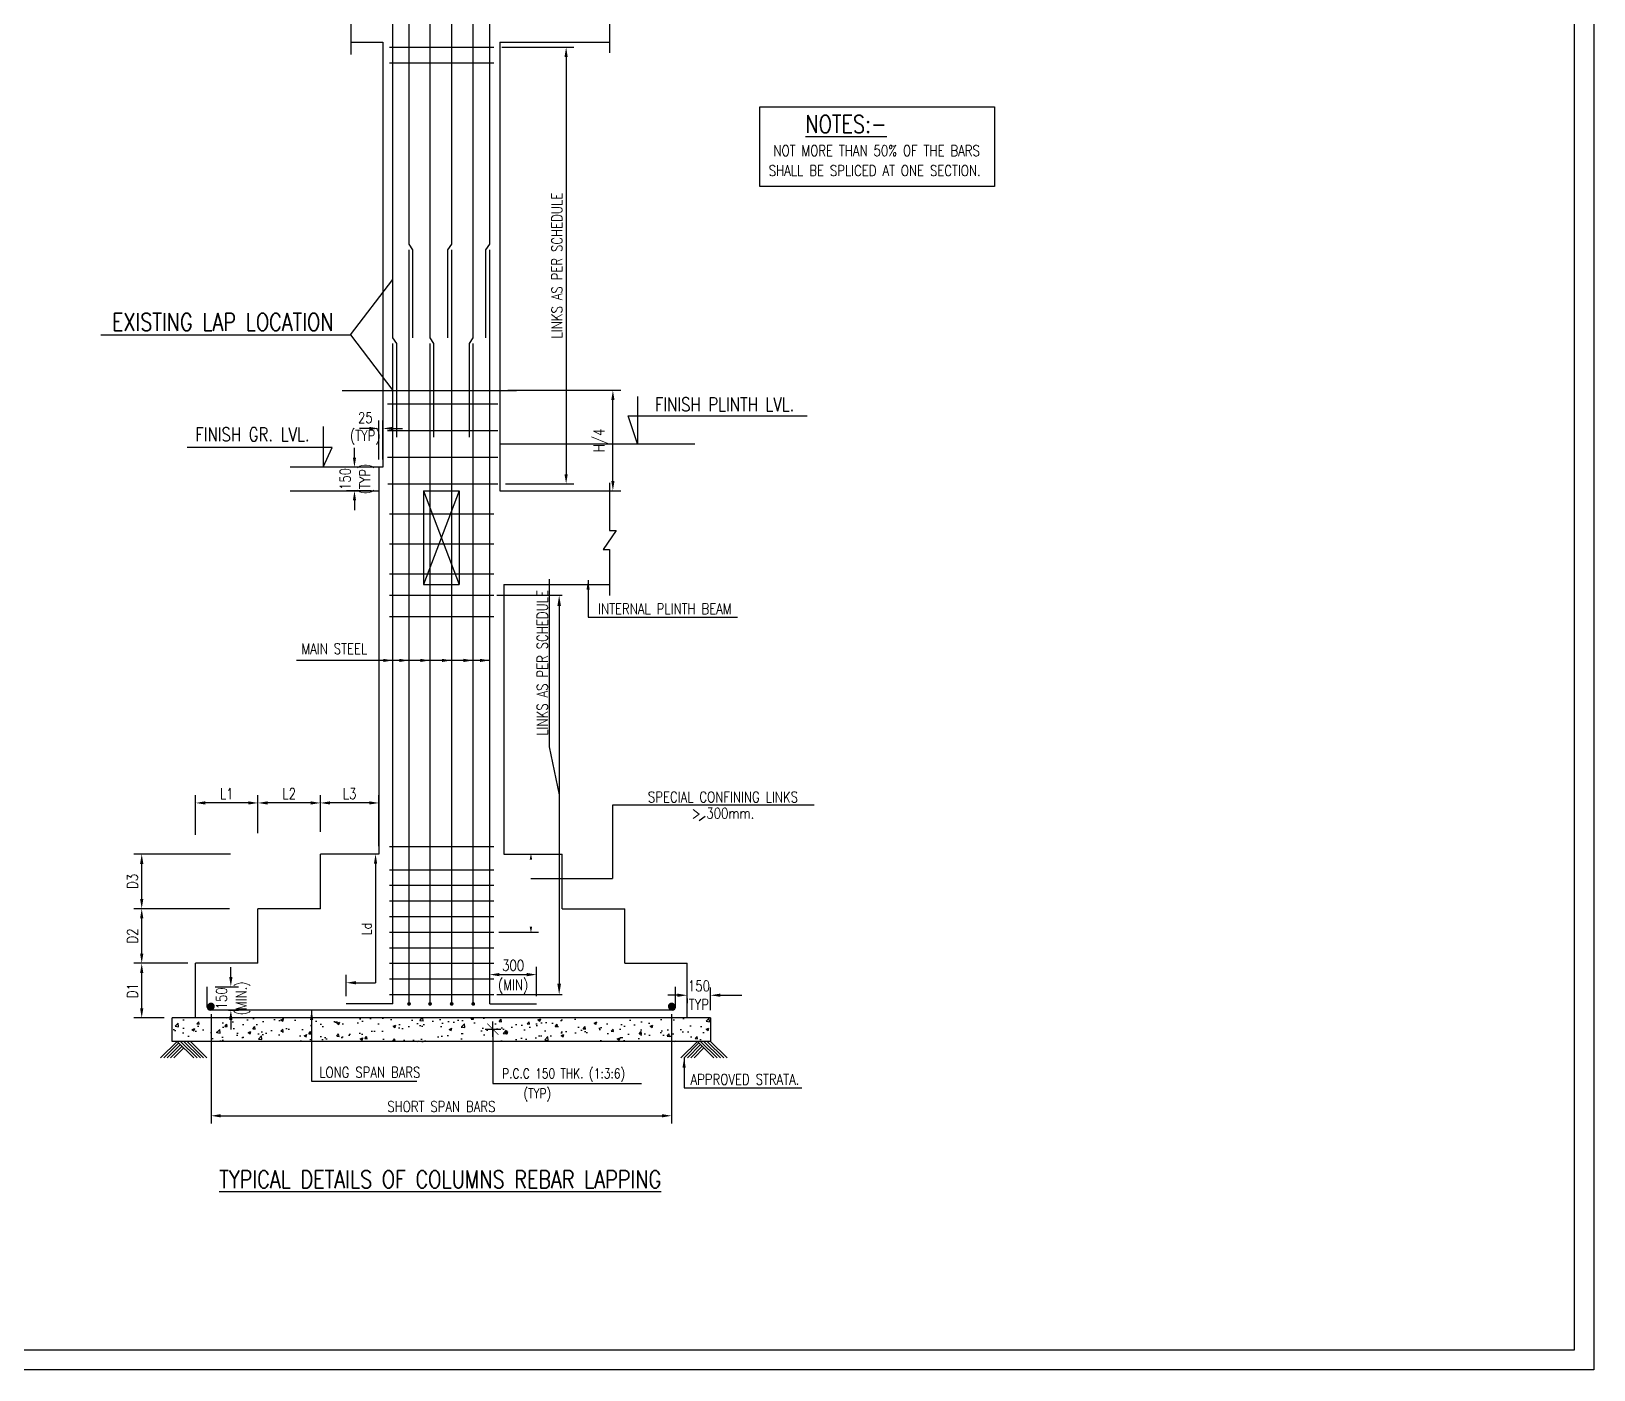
# Model space of a CAD drawing. Extents: x -69352 to 1013721, y -547461 to -186867.
# Drawn here: x 973678 to 1013721, y -466845 to -432537 of the extents above; entities that cross this region are included whole.
import ezdxf
from ezdxf.enums import TextEntityAlignment as Align
from ezdxf.lldxf.tags import DXFTag

# ---------------------------------------------------------------- set-up
doc = ezdxf.new("R2010")
doc.units = 0
doc.header["$LTSCALE"] = 500
doc.header["$MEASUREMENT"] = 0
doc.header["$PDMODE"] = 35
doc.header["$PDSIZE"] = -15
doc.layers.get('DEFPOINTS').update_dxf_attribs({"color": 4})
for name, color, linetype in [('CEN', 8, 'CENTER'), ('COL', 1, 'Continuous'), ('DIM', 5, 'Continuous'), ('FOOT', 4, 'Continuous'), ('FRAME', 6, 'Continuous'), ('LINK', 2, 'Continuous'), ('P.C.C.', 8, 'Continuous'), ('RING', 4, 'Continuous'), ('S-CONCRET LINE', 4, 'Continuous'), ('S-REINFORCEMENT', 6, 'Continuous'), ('S-TEXT-1 @ 1', 4, 'Continuous'), ('S-TITLE', 6, 'Continuous'), ('TXT', 4, 'Continuous'), ('TXT1', 2, 'Continuous')]:
    doc.layers.add(name, color=color, linetype=linetype)
doc.styles.add('ROMAND', font='simplex.shx')
doc.styles.add('ROMANS', font='simplex.shx', dxfattribs={"width": 0.8, "height": 275})
tags = doc.linetypes.add('CENTER', pattern=[2, 1.25, -0.25, 0.25, -0.25]).pattern_tags.tags
tags[10:11] = [DXFTag(74, 4), DXFTag(75, 0), DXFTag(340, '0'), DXFTag(46, 1.0), DXFTag(50, 0.0), DXFTag(44, 0.0), DXFTag(45, 0.0)]
tags[8:9] = [DXFTag(74, 4), DXFTag(75, 0), DXFTag(340, '0'), DXFTag(46, 1.0), DXFTag(50, 0.0), DXFTag(44, 0.0), DXFTag(45, 0.0)]
tags[6:7] = [DXFTag(74, 4), DXFTag(75, 0), DXFTag(340, '0'), DXFTag(46, 1.0), DXFTag(50, 0.0), DXFTag(44, 0.0), DXFTag(45, 0.0)]
tags[4:5] = [DXFTag(74, 4), DXFTag(75, 0), DXFTag(340, '0'), DXFTag(46, 1.0), DXFTag(50, 0.0), DXFTag(44, 0.0), DXFTag(45, 0.0)]
doc.dimstyles.new('Copy of INT2TIMES', dxfattribs={"dimtxt": 300, "dimasz": 275, "dimexe": 75, "dimexo": 75, "dimgap": 40, "dimtad": 1, "dimdec": 0, "dimlfac": 0.5, "dimrnd": 5, "dimzin": 0, "dimdsep": 46, "dimtxsty": 'ROMANS', "dimcen": -1, "dimclrd": 5, "dimclre": 5, "dimclrt": 4, "dimadec": 0, "dimazin": 0, "dimtfac": 1, "dimtdec": 0, "dimtix": 1, "dimtofl": 0, "dimtmove": 2, "dimatfit": 3, "dimfxl": 0, "dimtolj": 1, "dimtzin": 0, "dimarcsym": 0})
doc.dimstyles.new('dim25', dxfattribs={"dimtxt": 250, "dimasz": 250, "dimexe": 200, "dimexo": 200, "dimgap": 100, "dimtad": 1, "dimdec": 0, "dimlfac": 0.25, "dimzin": 0, "dimdsep": 46, "dimtxsty": 'ROMANS', "dimcen": 0, "dimclrd": 5, "dimclre": 5, "dimclrt": 4, "dimadec": 0, "dimazin": 0, "dimtfac": 1, "dimtdec": 0, "dimtix": 1, "dimtofl": 0, "dimtmove": 2, "dimatfit": 3, "dimfxl": 0, "dimtolj": 1, "dimtzin": 0, "dimlwd": -1, "dimlwe": -1, "dimarcsym": 0})
doc.dimstyles.new('INT$7', dxfattribs={"dimtxt": 9, "dimasz": 8, "dimexe": 8, "dimexo": 3, "dimgap": 2, "dimtad": 1, "dimdec": 0, "dimzin": 0, "dimdsep": 46, "dimtxsty": 'ROMANS', "dimblk": 'DIMTICK', "dimcen": -0.25, "dimclrd": 5, "dimclre": 5, "dimclrt": 4, "dimadec": 0, "dimazin": 0, "dimtfac": 1, "dimtdec": 0, "dimtix": 1, "dimtofl": 0, "dimtmove": 2, "dimatfit": 3, "dimldrblk": 'DIMTICK', "dimfxl": 0, "dimtolj": 1, "dimtzin": 0, "dimarcsym": 0})

# ---------------------------------------------------------------- blocks, each defined once
blk = doc.blocks.new('*D378')
at = {"layer": 'DEFPOINTS', "color": 0}
for p in [(978188, -457028), (978793, -457028), (978529, -457628)]:
    blk.add_point(p, dxfattribs=at)
at = {"layer": 'DIM', "color": 5}
for p, q in [((978793, -456778), (978793, -456528)), ((978388, -457028), (978993, -457028)), ((978729, -457628), (978993, -457628)), ((978793, -457878), (978793, -458128))]:
    blk.add_line(p, q, dxfattribs=at)
for points in [[(978751, -456778), (978835, -456778), (978793, -457028)], [(978835, -457878), (978751, -457878), (978793, -457628)]]:
    blk.add_solid(points, dxfattribs=at)
at = {"layer": 'DIM', "color": 4, "char_height": 275, "attachment_point": 5, "rotation": 90, "style": 'ROMANS'}
for s, insert in [('\\A1;150', (978556, -457328)), ('(MIN.)', (979103, -457328))]:
    blk.add_mtext(s, dxfattribs=dict(at, insert=insert))
blk = doc.blocks.new('*D379')
at = {"layer": 'DEFPOINTS', "color": 0}
for p in [(976509, -456428), (977888, -456428), (977288, -457828)]:
    blk.add_point(p, dxfattribs=at)
at = {"layer": 'DIM', "color": 5}
for p, q in [((977688, -456428), (976309, -456428)), ((976509, -457578), (976509, -456678)), ((977088, -457828), (976309, -457828))]:
    blk.add_line(p, q, dxfattribs=at)
for points in [[(976551, -456678), (976467, -456678), (976509, -456428)], [(976467, -457578), (976551, -457578), (976509, -457828)]]:
    blk.add_solid(points, dxfattribs=at)
at = {"layer": 'DIM', "color": 4, "insert": (976272, -457128), "char_height": 275, "attachment_point": 5, "rotation": 90, "style": 'ROMANS'}
blk.add_mtext('\\A1;D1', dxfattribs=at)
blk = doc.blocks.new('*D380')
at = {"layer": 'DEFPOINTS', "color": 0}
for p in [(976509, -455028), (978962, -455028), (977888, -456428)]:
    blk.add_point(p, dxfattribs=at)
at = {"layer": 'DIM', "color": 5}
for p, q in [((978762, -455028), (976309, -455028)), ((976509, -456178), (976509, -455278)), ((977688, -456428), (976309, -456428))]:
    blk.add_line(p, q, dxfattribs=at)
for points in [[(976551, -455278), (976467, -455278), (976509, -455028)], [(976467, -456178), (976551, -456178), (976509, -456428)]]:
    blk.add_solid(points, dxfattribs=at)
at = {"layer": 'DIM', "color": 4, "insert": (976272, -455728), "char_height": 275, "attachment_point": 5, "rotation": 90, "style": 'ROMANS'}
blk.add_mtext('\\A1;D2', dxfattribs=at)
blk = doc.blocks.new('*D381')
at = {"layer": 'DEFPOINTS', "color": 0}
for p in [(976509, -453628), (978982, -453628), (978962, -455028)]:
    blk.add_point(p, dxfattribs=at)
at = {"layer": 'DIM', "color": 5}
for p, q in [((978782, -453628), (976309, -453628)), ((976509, -454778), (976509, -453878)), ((978762, -455028), (976309, -455028))]:
    blk.add_line(p, q, dxfattribs=at)
for points in [[(976551, -453878), (976467, -453878), (976509, -453628)], [(976467, -454778), (976551, -454778), (976509, -455028)]]:
    blk.add_solid(points, dxfattribs=at)
at = {"layer": 'DIM', "color": 4, "insert": (976272, -454328), "char_height": 275, "attachment_point": 5, "rotation": 90, "style": 'ROMANS'}
blk.add_mtext('\\A1;D3', dxfattribs=at)
blk = doc.blocks.new('*D382')
at = {"layer": 'DEFPOINTS', "color": 0}
for p in [(981088, -452317), (981088, -453261), (982588, -453628)]:
    blk.add_point(p, dxfattribs=at)
at = {"layer": 'DIM', "color": 5}
for p, q in [((981088, -453061), (981088, -452117)), ((982338, -452317), (981338, -452317)), ((982588, -453428), (982588, -452117))]:
    blk.add_line(p, q, dxfattribs=at)
for points in [[(981338, -452275), (981338, -452358), (981088, -452317)], [(982338, -452358), (982338, -452275), (982588, -452317)]]:
    blk.add_solid(points, dxfattribs=at)
at = {"layer": 'DIM', "color": 4, "insert": (981838, -452079), "char_height": 275, "attachment_point": 5, "style": 'ROMANS'}
blk.add_mtext('\\A1;L3', dxfattribs=at)
blk = doc.blocks.new('*D383')
at = {"layer": 'DEFPOINTS', "color": 0}
for p in [(979488, -452317), (981088, -453261), (979488, -453289)]:
    blk.add_point(p, dxfattribs=at)
at = {"layer": 'DIM', "color": 5}
for p, q in [((979488, -453089), (979488, -452117)), ((980838, -452317), (979738, -452317)), ((981088, -453061), (981088, -452117))]:
    blk.add_line(p, q, dxfattribs=at)
for points in [[(979738, -452275), (979738, -452358), (979488, -452317)], [(980838, -452358), (980838, -452275), (981088, -452317)]]:
    blk.add_solid(points, dxfattribs=at)
at = {"layer": 'DIM', "color": 4, "insert": (980288, -452079), "char_height": 275, "attachment_point": 5, "style": 'ROMANS'}
blk.add_mtext('\\A1;L2', dxfattribs=at)
blk = doc.blocks.new('*D384')
at = {"layer": 'DEFPOINTS', "color": 0}
for p in [(977888, -452317), (977888, -453336), (979488, -453289)]:
    blk.add_point(p, dxfattribs=at)
at = {"layer": 'DIM', "color": 5}
for p, q in [((977888, -453136), (977888, -452117)), ((979238, -452317), (978138, -452317)), ((979488, -453089), (979488, -452117))]:
    blk.add_line(p, q, dxfattribs=at)
for points in [[(978138, -452275), (978138, -452358), (977888, -452317)], [(979238, -452358), (979238, -452275), (979488, -452317)]]:
    blk.add_solid(points, dxfattribs=at)
at = {"layer": 'DIM', "color": 4, "insert": (978688, -452079), "char_height": 275, "attachment_point": 5, "style": 'ROMANS'}
blk.add_mtext('\\A1;L1', dxfattribs=at)
blk = doc.blocks.new('*D385')
at = {"layer": 'DEFPOINTS', "color": 0}
for p in [(990488, -457128), (991088, -457246), (991088, -457828)]:
    blk.add_point(p, dxfattribs=at)
at = {"layer": 'DIM', "color": 5}
for p, q in [((990238, -457246), (989988, -457246)), ((991088, -457628), (991088, -457046)), ((991338, -457246), (991588, -457246)), ((990488, -457328), (990488, -457446))]:
    blk.add_line(p, q, dxfattribs=at)
for points in [[(990238, -457287), (990238, -457204), (990488, -457246)], [(991338, -457204), (991338, -457287), (991088, -457246)]]:
    blk.add_solid(points, dxfattribs=at)
at = {"layer": 'DIM', "color": 4, "char_height": 275, "attachment_point": 5, "style": 'ROMANS'}
for s, insert in [('\\A1;150', (990788, -457008)), ('TYP', (990788, -457483))]:
    blk.add_mtext(s, dxfattribs=dict(at, insert=insert))
blk = doc.blocks.new('*D386')
at = {"layer": 'DEFPOINTS', "color": 0}
for p in [(982588, -443714), (981961, -444314), (982588, -444314)]:
    blk.add_point(p, dxfattribs=at)
at = {"layer": 'DIM', "color": 5, "linetype": 'Continuous'}
for p, q in [((981961, -443464), (981961, -443214)), ((982388, -443714), (981761, -443714)), ((982388, -444314), (981761, -444314)), ((981961, -444564), (981961, -444814))]:
    blk.add_line(p, q, dxfattribs=at)
at = {"layer": 'DIM', "color": 5}
for points in [[(981920, -443464), (982003, -443464), (981961, -443714)], [(982003, -444564), (981920, -444564), (981961, -444314)]]:
    blk.add_solid(points, dxfattribs=at)
at = {"layer": 'DIM', "color": 4, "char_height": 275, "attachment_point": 5, "rotation": 90, "style": 'ROMANS'}
for s, insert in [('(TYP)', (982271, -444014)), ('\\A1;150', (981724, -444014))]:
    blk.add_mtext(s, dxfattribs=dict(at, insert=insert))
blk = doc.blocks.new('*D387')
at = {"layer": 'DEFPOINTS', "color": 0}
for p in [(985535, -446994), (985535, -457228), (987207, -457228)]:
    blk.add_point(p, dxfattribs=at)
at = {"layer": 'DIM', "color": 5, "lineweight": -2, "ltscale": 2}
for p, q in [((986952, -446577), (986952, -450879)), ((985610, -446994), (987282, -446994)), ((987207, -447269), (987207, -456953)), ((986952, -450879), (987207, -452111)), ((985610, -457228), (987282, -457228))]:
    blk.add_line(p, q, dxfattribs=at)
at = {"layer": 'DIM', "color": 5}
for points in [[(987253, -447269), (987161, -447269), (987207, -446994)], [(987161, -456953), (987253, -456953), (987207, -457228)]]:
    blk.add_solid(points, dxfattribs=at)
at = {"layer": 'DIM', "color": 4, "insert": (986775, -448728), "char_height": 275, "attachment_point": 5, "rotation": 90, "style": 'ROMANS'}
blk.add_mtext('\\A1;LINKS AS PER SCHEDULE \\P', dxfattribs=at)
blk = doc.blocks.new('*D388')
at = {"layer": 'DEFPOINTS', "color": 0}
for p in [(985535, -432948), (985635, -444141), (987386, -444141)]:
    blk.add_point(p, dxfattribs=at)
at = {"layer": 'DIM', "color": 5}
for p, q in [((985735, -432948), (987586, -432948)), ((987386, -433198), (987386, -443891)), ((985835, -444141), (987586, -444141))]:
    blk.add_line(p, q, dxfattribs=at)
for points in [[(987427, -433198), (987344, -433198), (987386, -432948)], [(987344, -443891), (987427, -443891), (987386, -444141)]]:
    blk.add_solid(points, dxfattribs=at)
at = {"layer": 'DIM', "color": 4, "insert": (987148, -438545), "char_height": 275, "attachment_point": 5, "rotation": 90, "style": 'ROMANS'}
blk.add_mtext('\\A1;LINKS AS PER SCHEDULE', dxfattribs=at)
blk = doc.blocks.new('*D393')
at = {"layer": 'DEFPOINTS', "color": 0}
for p in [(986628, -456717), (985428, -457469), (986628, -457469)]:
    blk.add_point(p, dxfattribs=at)
at = {"layer": 'DIM', "color": 5}
for p, q in [((985428, -457269), (985428, -456517)), ((985678, -456717), (986378, -456717)), ((986628, -457269), (986628, -456517))]:
    blk.add_line(p, q, dxfattribs=at)
for points in [[(985678, -456675), (985678, -456759), (985428, -456717)], [(986378, -456759), (986378, -456675), (986628, -456717)]]:
    blk.add_solid(points, dxfattribs=at)
at = {"layer": 'DIM', "color": 4, "char_height": 275, "attachment_point": 5, "style": 'ROMANS'}
for s, insert in [('\\A1;300', (986028, -456480)), ('(MIN)', (986028, -457027))]:
    blk.add_mtext(s, dxfattribs=dict(at, insert=insert))
blk = doc.blocks.new('DIMTICK')
for p, q in [((-1, 0), (1, 0)), ((0, 1), (0, -1))]:
    blk.add_line(p, q)
at = {"color": 2, "const_width": 0.1}
blk.add_lwpolyline([(0.71, 0.71), (-0.71, -0.71)], dxfattribs=at)
blk = doc.blocks.new('*D394')
at = {"layer": 'DEFPOINTS', "color": 0}
for p in [(978286, -457531), (990089, -457531), (990089, -460336)]:
    blk.add_point(p, dxfattribs=at)
at = {"layer": 'DIM', "color": 5}
for p, q in [((978286, -457731), (978286, -460536)), ((990089, -457731), (990089, -460536)), ((978536, -460336), (989839, -460336))]:
    blk.add_line(p, q, dxfattribs=at)
for points in [[(978536, -460294), (978536, -460377), (978286, -460336)], [(989839, -460377), (989839, -460294), (990089, -460336)]]:
    blk.add_solid(points, dxfattribs=at)
at = {"layer": 'DIM', "color": 4, "insert": (984188, -460098), "char_height": 275, "attachment_point": 5, "style": 'ROMANS'}
blk.add_mtext('\\A1;SHORT SPAN BARS', dxfattribs=at)
blk = doc.blocks.new('*D398')
at = {"layer": 'DEFPOINTS', "color": 0}
for p in [(982588, -442718), (982588, -443714), (982688, -443714)]:
    blk.add_point(p, dxfattribs=at)
at = {"layer": 'DIM', "color": 5}
for p, q in [((982338, -442718), (982088, -442718)), ((982588, -443514), (982588, -442518)), ((982688, -443514), (982688, -442518)), ((982938, -442718), (983188, -442718))]:
    blk.add_line(p, q, dxfattribs=at)
for points in [[(982338, -442760), (982338, -442677), (982588, -442718)], [(982938, -442677), (982938, -442760), (982688, -442718)]]:
    blk.add_solid(points, dxfattribs=at)
at = {"layer": 'DIM', "color": 4, "insert": (982238, -442718), "char_height": 275, "attachment_point": 5, "style": 'ROMANS'}
blk.add_mtext('\\A1;25\\P(TYP)', dxfattribs=at)
blk = doc.blocks.new('*D399')
at = {"layer": 'DEFPOINTS', "color": 0}
for p in [(985688, -441739), (988584, -441739), (987889, -444314)]:
    blk.add_point(p, dxfattribs=at)
at = {"layer": 'DIM', "color": 5}
for p, q in [((985888, -441739), (988784, -441739)), ((988584, -444064), (988584, -441989)), ((988089, -444314), (988784, -444314))]:
    blk.add_line(p, q, dxfattribs=at)
for points in [[(988626, -441989), (988542, -441989), (988584, -441739)], [(988542, -444064), (988626, -444064), (988584, -444314)]]:
    blk.add_solid(points, dxfattribs=at)
at = {"layer": 'DIM', "color": 4, "insert": (988274, -443027), "char_height": 275, "attachment_point": 5, "rotation": 90, "style": 'ROMANS'}
blk.add_mtext('\\A1;H/4', dxfattribs=at)

msp = doc.modelspace()

# ---------------------------------------------------------------- hatches: boundary and pattern name
at = {"layer": 'P.C.C.'}
h = msp.add_hatch(dxfattribs=at)
h.set_pattern_fill('AR-CONC', color=256, scale=100, style=0)
h.set_pattern_definition([(50, (292853.1, -546797.04), (717.2602, -62.75213), [75, -825]), (355, (292853.1, -546797.04), (-138.7513, 752.1921), [60, -660]), (100.4514, (292912.9, -546802.3), (578.5094, 689.43954), [63.7402, -701.1421]), (46.1842, (292853.1, -546597), (1067.241, -165.519), [112.5, -1237.5]), (96.6356, (292942, -546610.8), (934.6627, 974.1179), [95.6103, -1051.713]), (351.1842, (292853.1, -546597), (934.662, 974.1186), [90, -990]), (21, (292953.1, -546647.04), (596.90705, -402.6189), [75, -825]), (326, (292953.1, -546647.04), (243.3153, 725.15005), [60, -660]), (71.4514, (293002.85, -546680.6), (840.2226, 322.5305), [63.7402, -701.1421]), (37.5, (292853.1, -546797.04), (12.159855, 332.89385), [0, -652, 0, -670, 0, -662.5]), (7.5, (292853.1, -546797.04), (263.06954, 394.41171), [0, -382, 0, -637, 0, -252.5]), (327.5, (292630.1, -546797.04), (533.82244, -22.55487), [0, -250, 0, -780, 0, -1035]), (317.5, (292530.1, -546797.04), (583.18617, 100.10498), [0, -325, 0, -518, 0, -735])])
h.paths.add_polyline_path([(982142.499, -457827.626), (982142.499, -458427.626), (991087.612, -458427.626), (991087.612, -457827.626)])
h.paths.add_polyline_path([(982142.499, -458427.626), (982142.499, -457827.626), (977287.612, -457827.626), (977287.612, -458427.626)])

# ---------------------------------------------------------------- linework, layer by layer
at = {"color": 1}
for points in [[(951989.997, -339234.985), (1013720.997, -339234.985), (1013720.997, -466845.485), (951989.997, -466845.485)], [(952489.997, -339734.985), (1013220.997, -339734.985), (1013220.997, -466345.485), (952489.997, -466345.485)]]:
    msp.add_lwpolyline(points, close=True, dxfattribs=at)
at = {"layer": 'CEN'}
msp.add_line((981643, -441741.253), (986113, -441741.253), dxfattribs=at)
at = {"layer": 'CEN', "linetype": 'Continuous'}
msp.add_line((985657.378, -455627.626), (986676.378, -455627.626), dxfattribs=at)
at = {"layer": 'COL', "linetype": 'Continuous', "const_width": 48}
for points in [[(983335.387, -457468.626, 1), (983383.387, -457468.626, 1)], [(983873.805, -457468.626, 1), (983921.805, -457468.626, 1)], [(984428.631, -457468.626, 1), (984476.631, -457468.626, 1)], [(984981.243, -457468.626, 1), (985029.243, -457468.626, 1)]]:
    msp.add_lwpolyline(points, format="xyb", close=True, dxfattribs=at)
at = {"layer": 'DIM'}
for p, q in [((981861.383, -440321.06), (982947.612, -438900.867)), ((975457.497, -440321.06), (981861.383, -440321.06)), ((981861.383, -440321.06), (982947.612, -441741.253)), ((983727.612, -444314.366), (984647.612, -446714.366)), ((984647.612, -444314.366), (983727.612, -446714.366)), ((993742.494, -452373.189), (988573.74, -452373.189)), ((988573.74, -452373.189), (988573.74, -454250.993)), ((986483.452, -454250.993), (988573.74, -454250.993)), ((991167.612, -457245.543), (991886.612, -457245.543))]:
    msp.add_line(p, q, dxfattribs=at)
at = {"layer": 'DIM', "color": 3}
msp.add_line((985687.612, -443114.366), (990687.905, -443114.366), dxfattribs=at)
at = {"layer": 'DIM', "color": 3, "linetype": 'Continuous'}
msp.add_line((982687.612, -443714.366), (980310, -443714.366), dxfattribs=at)
at = {"layer": 'DIM', "color": 5}
for p, q in [((982488.746, -453627.626), (982301.746, -453627.626)), ((982501.746, -453877.626), (982501.746, -456925.839)), ((981747.612, -457268.626), (981747.612, -456725.839)), ((981997.612, -456925.839), (982501.746, -456925.839))]:
    msp.add_line(p, q, dxfattribs=at)
at = {"layer": 'DIM', "color": 8}
for points in [[(981872.014, -430201.406), (981872.014, -431376.454), (982038.378, -431376.454), (981705.65, -431863.271), (981872.014, -431863.271), (981872.014, -433134.451)], [(988498.799, -430201.406), (988498.799, -431402.584), (988665.163, -431402.584), (988332.435, -431889.401), (988498.799, -431889.401), (988498.799, -433093.322)], [(988498.799, -444108.414), (988498.799, -445331.807), (988665.163, -445331.807), (988332.435, -445818.624), (988498.799, -445818.624), (988498.799, -447000.33)]]:
    msp.add_lwpolyline(points, dxfattribs=at)
at = {"layer": 'DIM', "flags": 128}
msp.add_lwpolyline([(986483.452, -455491.187, 61.213, 0, 0), (986483.452, -455644.117, 0, 0, 0), (986483.452, -454602.432, 0, 0, 0), (986483.452, -453614.747, 0, 61.213, 0), (986483.452, -453767.677, 0, 0, 0)], format="xyseb", dxfattribs=at)
at = {"layer": 'DIM', "color": 5}
for points in [[(982460.08, -453877.626), (982543.413, -453877.626), (982501.746, -453627.626)], [(981997.612, -456884.172), (981997.612, -456967.506), (981747.612, -456925.839)]]:
    msp.add_solid(points, dxfattribs=at)
at = {"layer": 'FOOT', "linetype": 'Continuous'}
msp.add_lwpolyline([(992352.493, -434472.003), (998360.368, -434472.003), (998360.368, -436512.587), (992352.493, -436512.587)], close=True, dxfattribs=at)
at = {"layer": 'FRAME'}
for centre, start, end in [((978267.612, -457547.626), 180, 270), ((990107.612, -457547.626), 270, 0)]:
    msp.add_arc(centre, 80, start, end, dxfattribs=at)
at = {"layer": 'LINK'}
for p, q in [((982854.874, -432947.75), (985535.42, -432947.75)), ((982854.874, -433347.75), (985535.42, -433347.75)), ((982811.374, -442083.452), (985635.42, -442083.452)), ((982811.374, -442769.452), (985635.42, -442769.452)), ((982811.374, -443455.452), (985635.42, -443455.452)), ((982814.874, -444141.452), (985635.42, -444141.452)), ((982854.874, -444909.777), (985535.42, -444909.777)), ((982854.874, -445678.102), (985535.42, -445678.102)), ((982854.874, -446446.427), (985535.42, -446446.427)), ((982854.874, -446993.606), (985535.42, -446993.606)), ((982854.874, -447540.785), (985535.42, -447540.785)), ((982854.874, -453434.3), (985535.42, -453434.3)), ((982854.874, -454027.626), (985535.42, -454027.626)), ((982854.874, -454427.626), (985535.42, -454427.626)), ((982854.874, -454827.626), (985535.42, -454827.626)), ((982854.874, -455227.626), (985535.42, -455227.626)), ((982854.874, -455627.626), (985535.42, -455627.626)), ((982854.874, -456027.626), (985535.42, -456027.626)), ((982854.874, -456427.626), (985535.42, -456427.626)), ((982854.874, -456827.626), (985535.42, -456827.626)), ((982854.874, -457227.626), (985535.42, -457227.626))]:
    msp.add_line(p, q, dxfattribs=at)
at = {"layer": 'RING', "linetype": 'Continuous'}
for p, q in [((976993.348, -458851.89), (977417.612, -458427.626)), ((977078.201, -458851.89), (977460.038, -458470.053)), ((977841.876, -458851.89), (977417.612, -458427.626)), ((977926.729, -458851.89), (977502.465, -458427.626)), ((978011.581, -458851.89), (977587.317, -458427.626)), ((978096.434, -458851.89), (977672.17, -458427.626)), ((978181.287, -458851.89), (977757.023, -458427.626)), ((990323.936, -458851.89), (990748.201, -458427.626)), ((990408.789, -458851.89), (990790.627, -458470.053)), ((991172.465, -458851.89), (990748.201, -458427.626)), ((991257.317, -458851.89), (990833.053, -458427.626)), ((991342.17, -458851.89), (990917.906, -458427.626)), ((991427.023, -458851.89), (991002.759, -458427.626)), ((991511.876, -458851.89), (991087.612, -458427.626)), ((977163.053, -458851.89), (977502.465, -458512.479)), ((977247.906, -458851.89), (977544.891, -458554.906)), ((977332.759, -458851.89), (977587.317, -458597.332)), ((990493.642, -458851.89), (990833.053, -458512.479)), ((990578.495, -458851.89), (990875.48, -458554.906)), ((990663.348, -458851.89), (990917.906, -458597.332))]:
    msp.add_line(p, q, dxfattribs=at)
at = {"layer": 'S-CONCRET LINE', "color": 130, "linetype": 'Continuous'}
for p, q in [((981872.014, -432814.366), (982687.612, -432814.366)), ((982687.612, -432814.366), (982687.612, -443714.366)), ((985687.612, -432814.366), (985687.612, -444314.366)), ((985687.612, -432814.366), (988498.799, -432814.366)), ((982587.612, -443714.366), (982587.612, -453627.626)), ((980310.997, -444314.366), (982587.612, -444314.366)), ((983727.612, -444314.366), (984647.612, -444314.366)), ((983727.612, -444314.366), (983727.612, -446714.366)), ((984647.612, -444314.366), (984647.612, -446714.366)), ((985687.612, -444314.366), (988498.799, -444314.366)), ((983727.612, -446714.366), (984647.612, -446714.366)), ((985787.612, -446714.366), (988498.799, -446714.366)), ((985787.612, -446714.366), (985787.612, -453627.626)), ((981087.612, -455027.626), (981087.612, -453627.626)), ((982587.612, -453627.626), (981087.612, -453627.626)), ((985787.612, -453627.626), (987287.612, -453627.626)), ((987287.612, -455027.626), (987287.612, -453627.626)), ((981087.612, -455027.626), (979487.612, -455027.626)), ((979487.612, -456427.626), (979487.612, -455027.626)), ((987287.612, -455027.626), (988887.612, -455027.626)), ((988887.612, -456427.626), (988887.612, -455027.626)), ((977887.612, -457827.626), (977887.612, -456427.626)), ((979487.612, -456427.626), (977887.612, -456427.626)), ((988887.612, -456427.626), (990487.612, -456427.626)), ((990487.612, -457827.626), (990487.612, -456427.626)), ((991087.612, -457827.626), (977287.612, -457827.626)), ((977287.612, -458427.626), (977287.612, -457827.626)), ((991087.612, -457827.626), (991087.612, -458427.626)), ((991087.612, -458427.626), (977287.612, -458427.626))]:
    msp.add_line(p, q, dxfattribs=at)
at = {"layer": 'S-REINFORCEMENT'}
for p, q in [((982947.612, -440391.452), (982947.612, -424686.616)), ((983359.387, -438000.45), (983359.387, -424500.616)), ((983897.805, -440391.452), (983897.805, -424686.616)), ((984452.631, -438000.45), (984452.631, -424500.616)), ((985005.243, -440391.452), (985005.243, -424686.616)), ((985427.612, -438000.45), (985427.612, -424500.616)), ((983459.387, -438141.452), (983359.387, -437991.452)), ((984352.631, -438141.452), (984452.631, -437991.452)), ((985327.612, -438141.452), (985427.612, -437991.452)), ((983359.387, -457432.891), (983359.387, -438141.452)), ((983459.387, -440391.452), (983459.387, -438141.452)), ((984352.631, -440391.452), (984352.631, -438141.452)), ((984452.631, -457432.891), (984452.631, -438141.452)), ((985327.612, -440391.452), (985327.612, -438141.452)), ((985427.612, -457468.626), (985427.612, -438141.452)), ((983047.612, -440541.452), (982947.612, -440391.452)), ((983997.805, -440541.452), (983897.805, -440391.452)), ((984905.243, -440541.452), (985005.243, -440391.452)), ((982947.612, -457468.626), (982947.612, -440541.452)), ((983047.612, -442941.452), (983047.612, -440541.452)), ((983897.805, -457432.891), (983897.805, -440541.452)), ((983997.805, -442941.452), (983997.805, -440541.452)), ((984905.243, -442941.452), (984905.243, -440541.452)), ((985005.243, -457432.891), (985005.243, -440541.452)), ((984452.631, -446791.906), (984452.631, -444413.538)), ((978187.612, -457547.626), (978187.612, -457027.626)), ((990187.612, -457547.626), (990187.612, -457027.626)), ((990107.612, -457627.626), (978267.612, -457627.626)), ((982947.612, -457468.626), (981747.612, -457468.626)), ((985427.612, -457468.626), (986627.612, -457468.626))]:
    msp.add_line(p, q, dxfattribs=at)
at = {"layer": 'S-REINFORCEMENT', "linetype": 'Continuous', "const_width": 96}
for points in [[(978237.774, -457531.064, 1), (978333.774, -457531.064, 1)], [(990137.449, -457531.064, -1), (990041.449, -457531.064, -1)]]:
    msp.add_lwpolyline(points, format="xyb", close=True, dxfattribs=at)
at = {"layer": 'TXT', "linetype": 'ByBlock'}
msp.add_line((990792.749, -452770.347), (990952.017, -452657.88), dxfattribs=at)
at = {"layer": 'TXT1'}
for points in [[(989217.851, -441902.131), (989217.851, -443114.366), (988972.305, -442392.656), (993560.246, -442392.656)], [(981163.164, -442663.794), (981163.164, -443714.366), (981392.768, -443205.56), (977669.568, -443205.56)]]:
    msp.add_lwpolyline(points, dxfattribs=at)

# ---------------------------------------------------------------- texts
at = {"layer": 'DIM', "color": 4, "style": 'ROMANS', "width": 0.8}
for s, p in [('P.C.C 150 THK. (1:3:6)', (985742.657, -459376.954)), ('(TYP)', (986294.157, -459887.947))]:
    msp.add_text(s, height=250, dxfattribs=at).set_placement(p)
at = {"layer": 'DIM', "color": 4, "insert": (982276.746, -455548.126), "char_height": 250, "attachment_point": 5, "rotation": 90, "style": 'ROMANS'}
msp.add_mtext('\\A1;Ld', dxfattribs=at)
at = {"layer": 'S-TEXT-1 @ 1', "linetype": 'ByBlock', "style": 'ROMANS', "width": 0.8}
for s, p in [(' NOT MORE THAN 50% OF THE BARS', (995268.217, -435597.744)), ('SHALL BE SPLICED AT ONE SECTION.', (995294.294, -436106.932)), ('MAIN STEEL', (981443.869, -448364.511)), ('SPECIAL CONFINING LINKS', (991404.511, -452165.903)), ('> 300mm.', (991404.511, -452580.925))]:
    msp.add_text(s, height=275, dxfattribs=at).set_placement(p, align=Align.MIDDLE)
at = {"layer": 'S-TEXT-1 @ 1', "style": 'ROMANS', "width": 0.8}
msp.add_text('INTERNAL PLINTH BEAM', height=275, dxfattribs=at).set_placement((989916.706, -447339.466), align=Align.MIDDLE)
for s, p in [('LONG SPAN BARS', (981058.925, -459357.806)), ('APPROVED STRATA.', (990573.119, -459540.178))]:
    msp.add_text(s, height=275, dxfattribs=at).set_placement(p)
at = {"layer": 'S-TITLE', "style": 'ROMANS', "width": 0.8}
msp.add_text('%%UNOTES:-', height=450, dxfattribs=at).set_placement((994558.798, -435141.192), align=Align.CENTER)
for s, p in [('EXISTING LAP LOCATION', (978586.952, -439988.041)), ('%%UTYPICAL DETAILS OF COLUMNS REBAR LAPPING', (984159.229, -461963.729))]:
    msp.add_text(s, height=450, dxfattribs=at).set_placement(p, align=Align.MIDDLE)
at = {"layer": 'TXT1', "style": 'ROMAND', "width": 0.8}
for s, p in [('FINISH PLINTH LVL.', (991447.561, -442102.637)), ('FINISH GR. LVL.', (979345.952, -442872.541))]:
    msp.add_text(s, height=350, dxfattribs=at).set_placement(p, align=Align.MIDDLE)

# ---------------------------------------------------------------- dimensions: what is measured, and where the dimension line sits
at = {"layer": 'DIM'}
for base, p1, p2, angle, text, picture, middle in [((987385.746, -444141.452), (985535.42, -432947.75), (985635.42, -444141.452), 90, 'LINKS AS PER SCHEDULE', '*D388', (987148.246, -438544.601)), ((988583.848, -441739.366), (987888.733, -444314.366), (985687.612, -441739.366), 270, 'H/4', '*D399', (988274.324, -443026.866)), ((976509.112, -453627.626), (978961.612, -455027.626), (978981.612, -453627.626), 90, 'D3', '*D381', (976271.612, -454327.626)), ((976509.112, -455027.626), (977887.612, -456427.626), (978961.612, -455027.626), 90, 'D2', '*D380', (976271.612, -455727.626)), ((976509.112, -456427.626), (977287.612, -457827.626), (977887.612, -456427.626), 90, 'D1', '*D379', (976271.612, -457127.626)), ((978793.005, -457027.626), (978529.387, -457627.626), (978187.612, -457027.626), 90, '<>\\X(MIN.)', '*D378', (978793.005, -457327.626))]:
    dim = msp.add_linear_dim(base=base, p1=p1, p2=p2, angle=angle, text=text, dimstyle='dim25', dxfattribs=at)
    dim.commit()
    dim.dimension.update_dxf_attribs({"geometry": picture, "text_midpoint": middle})
dim = msp.add_linear_dim(base=(982587.612, -442718.435), p1=(982687.612, -443714.366), p2=(982587.612, -443714.366), text='<>\\X(TYP)', dimstyle='dim25', dxfattribs=at)
dim.commit()
dim.dimension.update_dxf_attribs({"geometry": '*D398', "text_midpoint": (982237.629, -442718.435), "dimtype": 160})
at = {"layer": 'DIM', "color": 3, "linetype": 'Continuous'}
dim = msp.add_linear_dim(base=(981961.246, -444314.366), p1=(982587.612, -443714.366), p2=(982587.612, -444314.366), angle=90, text='<>\\X(TYP)', dimstyle='dim25', dxfattribs=at)
dim.commit()
dim.dimension.update_dxf_attribs({"geometry": '*D386', "text_midpoint": (981961.246, -444014.366)})
at = {"layer": 'DIM', "ltscale": 2}
dim = msp.add_linear_dim(base=(987206.746, -457227.626), p1=(985535.42, -446993.606), p2=(985535.42, -457227.626), angle=90, text='LINKS AS PER SCHEDULE \\X', dimstyle='Copy of INT2TIMES', override={"dimtxt": 275, "dimtmove": 1}, dxfattribs=at)
dim.commit()
dim.dimension.update_dxf_attribs({"geometry": '*D387', "text_midpoint": (986952.397, -450839.073), "dimtype": 160})
at = {"layer": 'DIM'}
for base, p1, p2, text, picture, middle in [((977887.612, -452316.543), (979487.612, -453288.626), (977887.612, -453336.043), 'L1', '*D384', (978687.612, -452079.043)), ((979487.612, -452316.543), (981087.612, -453261.126), (979487.612, -453288.626), 'L2', '*D383', (980287.612, -452079.043)), ((981087.612, -452316.543), (982587.612, -453627.626), (981087.612, -453261.126), 'L3', '*D382', (981837.612, -452079.043)), ((986627.612, -456717.043), (985427.612, -457468.626), (986627.612, -457468.626), '<>\\X(MIN)', '*D393', (986027.612, -456717.043)), ((991087.612, -457245.543), (990487.612, -457127.626), (991087.612, -457827.626), '<>\\XTYP', '*D385', (990787.612, -457245.543)), ((990089.449, -460335.543), (978285.774, -457531.064), (990089.449, -457531.064), 'SHORT SPAN BARS', '*D394', (984187.612, -460098.043))]:
    dim = msp.add_linear_dim(base=base, p1=p1, p2=p2, text=text, dimstyle='dim25', dxfattribs=at)
    dim.commit()
    dim.dimension.update_dxf_attribs({"geometry": picture, "text_midpoint": middle})

# ---------------------------------------------------------------- leaders
for points in [[(987948.246, -446603.526), (987948.246, -447555.526), (991773.746, -447555.526)], [(982947.612, -448663.543), (980475.746, -448663.543)], [(985005.243, -448663.543), (980655.878, -448663.543)], [(983359.387, -448663.543), (980887.522, -448663.543)], [(985427.612, -448663.543), (981078.246, -448663.543)], [(983897.805, -448663.543), (981425.94, -448663.543)], [(984452.631, -448663.543), (981980.766, -448663.543)], [(980863.246, -457627.626), (980863.246, -459452.543), (983558.348, -459452.543)], [(990408.789, -458851.89), (990408.789, -459617.043), (993428.325, -459617.043)]]:
    msp.add_leader(points, dimstyle='dim25', dxfattribs=at)
at = {"layer": 'TXT'}
msp.add_leader([(985508.425, -458115.043), (985508.425, -459504.543), (989314.925, -459504.543)], dimstyle='INT$7', override={"dimasz": 200, "dimgap": 2, "dimtad": 0}, dxfattribs=at)

doc.saveas('drawing.dxf')
